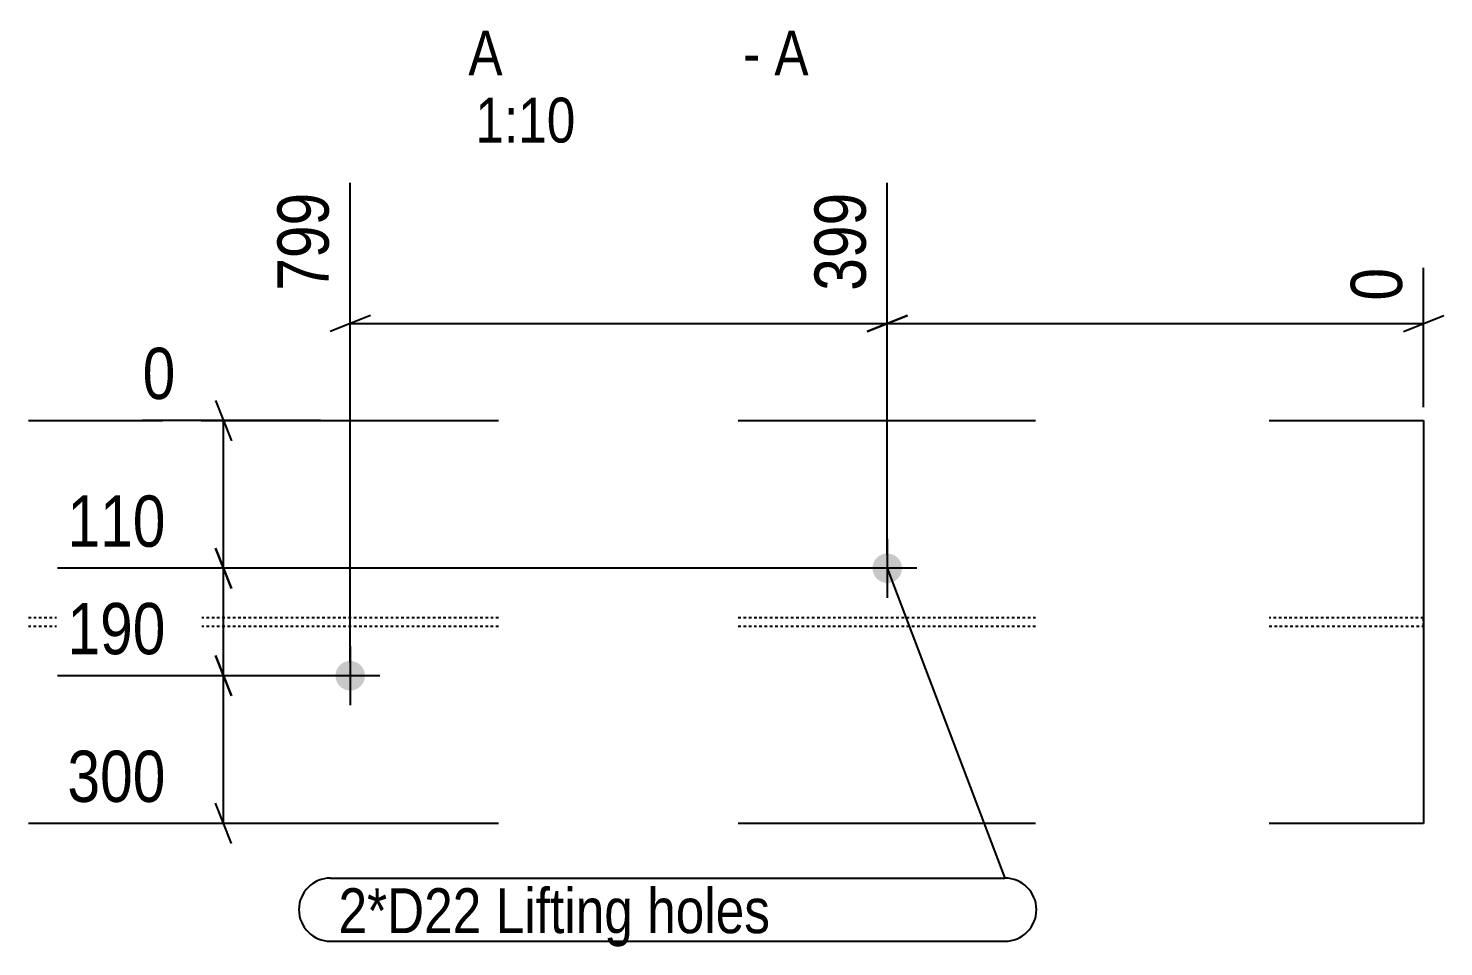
# Model space of a CAD drawing. Header units: millimetres. Extents: x 8 to 64224, y 8 to 3701.
# Drawn here: x 21238 to 22292, y 36 to 720 of the extents above; entities that cross this region are included whole.
import ezdxf

# ---------------------------------------------------------------- set-up
doc = ezdxf.new("R2010")
doc.units = ezdxf.units.MM
doc.linetypes.add('DXK_LINE_DOT2', pattern=[3.9198, 1.9599, -1.9599])
for name, color, linetype in [('MÅLSÆTNING', 7, 'Continuous'), ('STÅL', 7, 'Continuous'), ('TEKST', 7, 'Continuous')]:
    doc.layers.add(name, color=color, linetype=linetype)
doc.styles.add('Arial Narrow', font='ARIALN.TTF', dxfattribs={"height": 0.2})

msp = doc.modelspace()

# ---------------------------------------------------------------- hatches: boundary and pattern name
at = {"layer": 'STÅL', "linetype": 'Continuous'}
for points in [[(21888.8, 317.7, -1), (21866.8, 317.7, -1)], [(21488.8, 237.7, -1), (21466.8, 237.7, -1)]]:
    msp.add_hatch(color=96, dxfattribs=at).paths.add_polyline_path(points)

# ---------------------------------------------------------------- linework, layer by layer
at = {"layer": 'MÅLSÆTNING', "color": 7, "linetype": 'Continuous'}
for p, q in [((21477.8, 247.7), (21477.8, 604.7)), ((21877.8, 327.7), (21877.8, 604.7)), ((21877.8, 327.7), (21877.8, 604.7)), ((22277.2, 437.7), (22277.2, 541.4)), ((21492.8, 506), (21462.8, 494)), ((21892.8, 506), (21862.8, 494)), ((21862.8, 494), (21892.8, 506)), ((22262.2, 494), (22292.2, 506)), ((21477.8, 500), (21877.8, 500)), ((21877.8, 500), (22277.2, 500)), ((21377.4, 442.7), (21389.4, 412.7)), ((21455.7, 427.7), (21323.2, 427.7)), ((21383.4, 317.7), (21383.4, 427.7)), ((21377.4, 332.7), (21389.4, 302.7)), ((21389.4, 302.7), (21377.4, 332.7)), ((21867.8, 317.7), (21259.9, 317.7)), ((21867.8, 317.7), (21259.9, 317.7)), ((21383.4, 237.7), (21383.4, 317.7)), ((21377.4, 252.7), (21389.4, 222.7)), ((21389.4, 222.7), (21377.4, 252.7)), ((21467.8, 237.7), (21259.9, 237.7)), ((21467.8, 237.7), (21259.9, 237.7)), ((21383.4, 127.7), (21383.4, 237.7)), ((21389.4, 112.7), (21377.4, 142.7)), ((21467.6, 127.7), (21259.9, 127.7))]:
    msp.add_line(p, q, dxfattribs=at)
at = {"layer": 'STÅL', "color": 2, "linetype": 'Continuous'}
for p, q in [((21238.1, 427.7), (21338.1, 427.7)), ((21366.8, 427.7), (21588.3, 427.7)), ((21766.8, 427.7), (21988.3, 427.7)), ((22162.2, 427.7), (22277.2, 427.7)), ((22277.2, 427.7), (22277.2, 127.7)), ((21338.1, 127.7), (21238.1, 127.7)), ((21588.3, 127.7), (21366.8, 127.7)), ((21988.3, 127.7), (21766.8, 127.7)), ((22277.2, 127.7), (22162.2, 127.7))]:
    msp.add_line(p, q, dxfattribs=at)
at = {"layer": 'STÅL', "color": 96, "linetype": 'Continuous'}
for p, q in [((21877.8, 339.7), (21877.8, 295.7)), ((21899.8, 317.7), (21855.8, 317.7)), ((21477.8, 259.7), (21477.8, 215.7)), ((21499.8, 237.7), (21455.8, 237.7))]:
    msp.add_line(p, q, dxfattribs=at)
at = {"layer": 'STÅL', "color": 7, "linetype": 'DXK_LINE_DOT2'}
for p, q in [((21338.1, 280.7), (21238.1, 280.7)), ((21238.1, 274.7), (21338.1, 274.7)), ((21588.3, 280.7), (21366.8, 280.7)), ((21366.8, 274.7), (21588.3, 274.7)), ((21988.3, 280.7), (21766.8, 280.7)), ((21766.8, 274.7), (21988.3, 274.7)), ((22277.2, 280.7), (22162.2, 280.7)), ((22162.2, 274.7), (22277.2, 274.7)), ((22277.2, 274.7), (22277.2, 280.7))]:
    msp.add_line(p, q, dxfattribs=at)
at = {"layer": 'TEKST', "color": 7, "linetype": 'Continuous'}
for p, q in [((21877.8, 317.7), (21965.4, 87)), ((21463.1, 87), (21965.4, 87)), ((21463.1, 40), (21965.4, 40))]:
    msp.add_line(p, q, dxfattribs=at)
for centre, start, end in [((21463.1, 63.5), 90, 270), ((21965.4, 63.5), 270, 90)]:
    msp.add_arc(centre, 23.5, start, end, dxfattribs=at)

# ---------------------------------------------------------------- wipeouts: each hides what was drawn before it
at = {"color": 0, "linetype": 'Continuous'}
for points, layer in [([(21469.8, 605.5), (21413.8, 605.5), (21413.8, 516.3), (21469.8, 516.3)], 'MÅLSÆTNING'), ([(21869.8, 605.5), (21813.8, 605.5), (21813.8, 516.3), (21869.8, 516.3)], 'MÅLSÆTNING'), ([(21367.1, 325.7), (21367.1, 381.7), (21259.2, 381.7), (21259.2, 325.7)], 'MÅLSÆTNING'), ([(21367.1, 135.7), (21367.1, 191.7), (21259.2, 191.7), (21259.2, 135.7)], 'MÅLSÆTNING'), ([(21591.4, 684.7), (21591.4, 719.7), (21565.8, 719.7), (21565.8, 684.7)], 'TEKST'), ([(21783.2, 684.7), (21783.2, 719.7), (21770.5, 719.7), (21770.5, 684.7)], 'TEKST'), ([(21819.3, 684.7), (21819.3, 719.7), (21793.7, 719.7), (21793.7, 684.7)], 'TEKST'), ([(21814.1, 634.7), (21814.1, 669.7), (21571, 669.7), (21571, 634.7)], 'TEKST')]:
    msp.add_wipeout(points, dxfattribs=at).dxf.layer = layer
at = {"color": 0}
for points in [[(21575.7, 46), (21575.7, 81), (21469.1, 81), (21469.1, 46)], [(21959.4, 46), (21959.4, 81), (21586.2, 81), (21586.2, 46)]]:
    msp.add_wipeout(points, dxfattribs=at).dxf.layer = 'TEKST'

# ---------------------------------------------------------------- next in the draw order: texts
at = {"layer": 'MÅLSÆTNING', "color": 3, "linetype": 'Continuous', "style": 'Arial Narrow'}
for s, p in [('799', (21461.8, 524.3)), ('399', (21861.8, 524.3))]:
    msp.add_text(s, height=38.18, rotation=90.0002, dxfattribs=at).set_placement(p)
for s, p in [('110', (21267.2, 333.7)), ('300', (21267.2, 143.7))]:
    msp.add_text(s, height=38.18, dxfattribs=at).set_placement(p)
at = {"layer": 'TEKST', "color": 3, "linetype": 'Continuous', "style": 'Arial Narrow'}
for s, p in [('A', (21565.8, 684.7)), ('A', (21793.7, 684.7)), ('-', (21770.5, 684.7)), ('1:10', (21571, 634.7))]:
    msp.add_text(s, height=33.4, dxfattribs=at).set_placement(p)

# ---------------------------------------------------------------- next in the draw order: wipeouts: each hides what was drawn before it
at = {"color": 0, "linetype": 'Continuous'}
for points in [[(22269.2, 549.4), (22213.2, 549.4), (22213.2, 509), (22269.2, 509)], [(21374.4, 435.7), (21374.4, 491.7), (21315.2, 491.7), (21315.2, 435.7)], [(21367.1, 245.7), (21367.1, 301.7), (21259.2, 301.7), (21259.2, 245.7)]]:
    msp.add_wipeout(points, dxfattribs=at).dxf.layer = 'MÅLSÆTNING'
at = {"color": 0}
for points in [[(21575.7, 46), (21575.7, 81), (21469.1, 81), (21469.1, 46)], [(21959.4, 46), (21959.4, 81), (21586.2, 81), (21586.2, 46)]]:
    msp.add_wipeout(points, dxfattribs=at).dxf.layer = 'TEKST'

# ---------------------------------------------------------------- next in the draw order: texts
at = {"layer": 'MÅLSÆTNING', "color": 3, "linetype": 'Continuous', "style": 'Arial Narrow'}
msp.add_text('0', height=38.2, rotation=90.0002, dxfattribs=at).set_placement((22261.2, 517))
for s, height, p in [('0', 38.2, (21323.2, 443.7)), ('190', 38.18, (21267.2, 253.7))]:
    msp.add_text(s, height=height, dxfattribs=at).set_placement(p)
at = {"layer": 'TEKST', "color": 3, "style": 'Arial Narrow'}
for s, height, p in [('2*D22', 33.4, (21469.1, 46)), ('Lifting holes', 33.405, (21586.2, 46))]:
    msp.add_text(s, height=height, dxfattribs=at).set_placement(p)

doc.saveas('drawing.dxf')
